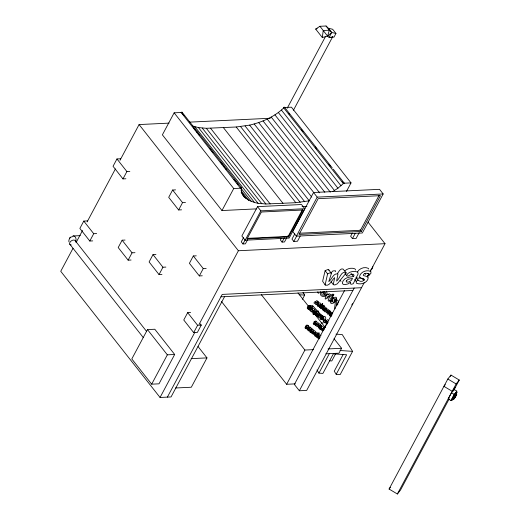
<?xml version="1.0" encoding="UTF-8"?>
<svg xmlns="http://www.w3.org/2000/svg" width="520" height="520" viewBox="0 0 520 520"><rect width="100%" height="100%" fill="white"/><g stroke="black" fill="none" stroke-linecap="round" stroke-linejoin="round"><path stroke-width="0.78" d="M320.846 319.169C325.553 311.317 323.583 325.611 323.128 320.053L322.069 319.221C321.341 320.346 320.06 318.767 321.834 318.663M322.329 318.409C325.072 313.3 327.106 319.085 324.733 320.495M325.995 309.738L325.5 308.62M327.139 323.005L326.307 323.642L325.423 322.459L324.714 322.381L325.637 320.625A0.956 0.773 62.8 0 1 326.183 320.502L327.626 322.017L327.087 322.179L326.463 321.256L325.969 321.49L327.139 323.005L324.818 327.21M313.307 310.408L313.918 310.752L313.671 312.702L315.153 311.942L315.224 309.731L313.307 310.408C312.306 310.986 313.072 316.713 313.612 313.378L314.6 312.871M313.528 314.496L315.01 313.736L315.094 312.618L316.505 311.857M335.654 271.648L335.498 270.79L332.93 270.913L330.817 273.039M337.948 303.056C339.203 301.164 337.298 298.695 335.485 300.827L334.685 307.632L335.069 308.828M356.096 277.387C357.188 280.605 361.666 283.12 364.188 280.014L364.286 279.298L363.707 278.922L360.497 278.135L359.509 277.121C359.769 272.103 366.762 269.269 370.871 271.55L370.949 273.221L370.272 274.021L368.979 274.794L367.991 273.533M322.289 37.492L323.245 30.498L319.937 26.293L315.673 29.081L322.289 37.492L327.574 36.147L331.714 32.474L335.953 33.462L333.99 37.128L329.101 37.369L327.574 36.147L323.245 30.498L329.355 30.206L331.714 32.474L329.101 37.369M337.2 304.909L336.213 305.416L336.707 301.516L335.485 300.827M311.123 307.249C311.812 304.596 306.651 306.092 308.367 306.956A1.099 0.891 62.8 0 1 308.913 307.294C304.668 306.651 309.601 310.863 308.562 308.906A1.391 1.125 62.8 0 1 307.944 308.516C309.387 309.017 311.07 306.858 307.905 306.514M308.334 327.918L306.345 328.419A1.391 1.125 62.8 0 1 305.728 328.022C309.329 328.783 305.832 324.441 306.15 326.463A1.099 0.891 62.8 0 1 306.696 326.807C303.888 325.917 304.805 330.414 307.814 328.341M309.387 305.753L309.4 306.105M313.242 311.019L311.838 311.5A1.391 1.125 62.8 0 1 311.22 311.11C314.821 311.864 311.324 307.522 311.636 309.543A1.099 0.891 62.8 0 1 312.189 309.887C309.374 308.997 310.297 313.495 313.3 311.422M314.327 310.011C314.964 309.094 312.735 307.385 312.676 308.698M312.942 331.572L310.947 332.065A1.391 1.125 62.8 0 1 310.336 331.675C313.937 332.43 310.44 328.088 310.752 330.115A1.099 0.891 62.8 0 1 311.305 330.454C308.49 329.563 309.413 334.061 312.416 331.988M316.505 323.622L314.555 324.292A1.391 1.125 62.8 0 1 313.944 323.895C317.544 324.656 314.048 320.307 314.36 322.335A1.099 0.891 62.8 0 1 314.912 322.673C312.097 321.783 313.014 326.281 316.024 324.214M316.355 323.043C318.448 323.154 315.666 319.748 315.393 321.49M310.525 308.575L310.043 308.146A1.391 1.125 62.8 0 1 309.582 307.899M306.826 328.848L306.767 328.445M312.312 311.928L312.253 311.526M311.428 332.495L311.37 332.092M315.036 324.721L315.022 324.389M307.365 328.49C312.065 325.481 308.412 334.731 307.502 328.998C311.5 332.371 304.831 327.685 308.88 327.574C309.784 325.962 311.968 328.075 311.09 329.361M319.547 327.509C321.458 324.545 323.284 331.253 319.995 329.361C318.942 329.115 319.423 327.132 319.891 328.49C322.738 330.187 318.071 327.204 320.534 327.002M325.111 270.699L322.621 281.275L325.37 285.22C330.103 286.26 331.637 279.858 334.672 277.622L333.288 284.472L334.75 284.993L337.266 283.842L346.184 272.954L345.488 272.149C340.756 271.577 339.736 278.902 336.629 281.093L337.981 273.942C333.294 272.825 331.819 279.468 328.783 281.619L331.403 273.462L328.776 269.834L327.873 269.51L325.111 270.699L327.594 273.851L325.111 284.914M372.873 266.728L372.216 268.697L370.65 270.186M358.085 279.909L356.207 281.405L356.35 283.153C360.613 285.214 368.01 282.874 368.238 277.55L367.185 276.536L363.87 275.704L363.304 275.353L363.376 274.69C364.559 272.877 368.037 272.642 368.979 274.794M367.387 276.159L368.387 276.055L369.343 274.352M331.032 316.433L331.422 316.368M327.574 36.147L329.355 30.206L326.047 26L319.937 26.293M346.522 275.476C348.16 271.687 353.672 270.601 357.266 271.973A5.447 3.042 -38.2 0 1 358.026 274.092L353.236 283.725L351.656 284.206A2.457 1.378 -38.2 0 1 350.396 283.088L350.649 282.25L347.99 283.927L345.144 284.615L343.525 284.459L342.582 283.79L342.342 282.685C343.493 277.829 349.349 276.842 353.541 276.64L354.042 275.314L353.36 274.235L351.201 274.32L347.958 276.159L346.769 275.899L345.033 273.585M240.448 188.208L240.864 188.546L241.696 188.052L182.046 112.19L181.044 112.314L240.448 188.208L241.683 187.967M332.286 167.941L284.719 107.503C284.817 106.684 282.841 107.517 283.731 107.887L343.317 183.593L337.935 188.221L332.657 191.653M312.091 306.521C312.52 305.422 313.43 307.522 312.319 306.976M323.291 291.967L323.369 293.767L324.877 294.561M330.98 313.203L331.026 314.106M322.933 305.89L321.945 306.397L321.256 306.033L321.692 306.904L321.094 307.983L320.508 307.6L320.262 308.067L321.282 308.834L322.303 307.392L324.324 306.43L324.051 306.131L322.569 306.891L322.725 307.541L322.303 307.392M325.208 327.496L323.258 328.705L322.569 328.341L323.005 329.212C321.893 330.083 320.931 331.097 323.07 330.707M333.333 297.791L333.587 297.31L334.204 297.44M323.928 327.815L324.74 327.945M335.218 300.853L334.724 299.786C336.076 298.74 333.821 296.842 333.482 298.805C332.215 296.79 330.993 299.338 332.969 299.819C332.026 303.68 331.474 301.21 330.161 301.49C329.986 304.661 334.334 303.882 334.191 300.788L335.179 300.924M317.831 291.889C317.304 292.584 318.65 293.787 319.098 292.89M324.031 328.913L324.025 328.503A0.812 0.657 62.8 0 0 323.726 328.263L323.258 328.705M319.781 315.699L319.566 314.639M315.4 333.496L315.185 332.436M320.84 305.156C321.698 303.823 319.442 301.73 318.5 303.316M320.684 291.844C318.389 298.851 329.869 297.141 324.252 291.356M323.278 328.38C324.435 326.872 321.23 324.877 321.126 326.878M315.789 333.522L316.953 332.547L318.012 333.476M69.752 238.141L68.9 240.117L68.9 241.839M87.451 220.903L83.785 221.084L79.866 228.417L89.798 241.033L92.729 240.897M120.627 158.776L116.961 158.951L113.041 166.29L122.974 178.906L125.905 178.763M72.975 248.391L60.743 271.297L160.049 397.469L171.047 396.942L224.601 296.634M76.031 242.665L82.531 230.497M87.113 221.91L115.395 168.942M119.984 160.355L139.087 124.566L169.065 123.123M89.798 241.033L93.717 233.701L96.648 233.558M122.974 178.906L126.893 171.567L129.825 171.431M183.976 115.655L181.474 112.476L174.142 112.827L162.39 134.836L221.975 210.542L256.757 208.864M125.053 240.065L122.116 240.208L118.203 247.54L128.128 260.156L131.066 260.019M128.128 260.156L132.048 252.824L134.979 252.681M175.552 189.872L172.62 190.014L168.701 197.347L178.633 209.963L181.565 209.827M155.948 254.469L153.017 254.612L149.103 261.944L159.029 274.56L161.96 274.423M178.633 209.963L182.546 202.631L185.478 202.488M159.029 274.56L162.948 267.228L165.88 267.085M147.478 329.596L131.807 358.943L151.671 384.176L159.003 383.825L174.675 354.478L154.81 329.245L147.478 329.596L167.343 354.829L174.675 354.478M196.248 255.827L193.317 255.97L189.404 263.308L199.329 275.925L202.267 275.782M221.975 210.542L233.727 188.533L241.059 188.175L241.664 192.849L244.205 196.917L248.567 200.194L254.54 202.52L258.05 203.287L265.896 204.003L295.802 202.696L309.244 200.824L249.659 125.119L236.223 126.997L206.31 128.297L198.464 127.582L192.419 125.983M287.248 108.18L325.468 36.602M199.329 275.925L203.249 268.587L206.18 268.444M293.43 110.273L332.793 36.55A3.231 1.651 28.1 0 1 332.547 36.907M190.606 312.514L187.675 312.656L183.761 319.995L193.687 332.611L197.353 332.436L201.272 325.097L200.278 323.837M151.671 384.176L167.343 354.829M257.524 206.642L241.858 235.989L245.167 240.194L289.153 238.076L304.824 208.728L301.516 204.522L257.524 206.642L260.832 210.847L304.824 208.728M243.529 237.679L241.293 241.872L242.951 243.971L245.394 243.854L247.631 239.661M193.687 332.611L197.607 325.273L201.272 325.097M160.049 397.469L194.831 332.339M199.03 324.461L238.394 250.738L385.021 243.685L370.24 271.375M242.951 243.971L245.186 239.779M245.167 240.194L260.832 210.847M167.381 397.118L222.222 294.405L361.517 287.703M198.042 346.535L206.98 357.89L191.308 387.238L175.455 387.998M281.138 238.589L280.397 239.987L282.048 242.093L284.492 241.975L286.735 237.783M282.048 242.093L284.291 237.9M302.536 209.489L288.171 236.386L247.429 238.349M288.587 236.912L302.945 210.015L261.404 212.011L247.039 238.914L288.587 236.912L287.755 235.859M313.553 192.504L292.714 231.53L296.355 236.158L362.336 232.986L383.175 193.953L379.535 189.326L313.553 192.504L317.194 197.125L383.175 193.953M294.762 233.903L291.98 239.103L293.807 241.417L297.466 241.241L300.248 236.035M296.355 236.158L317.194 197.125M293.807 241.417L296.927 235.567M346.476 191.406L351.026 182.884L291.44 107.185L284.719 107.503M302.406 299.332L304.661 295.113L303.004 292.422M352.372 233.031L350.636 236.281L352.456 238.596L356.122 238.42L359.249 232.564M317.226 302.731C316.986 305.507 314.399 305.136 316.206 302.952A0.709 0.572 62.8 0 0 315.881 302.283C313.839 305.325 313.066 301.697 315.738 301.438C316.284 304.148 320.522 300.423 316.947 302.289M352.456 238.596L355.231 233.389M318.708 301.971L317.61 303.972M379.184 195.228L360.464 230.289L298.954 233.246M317.057 313.963C317.48 313.567 319.481 309.972 317.675 311.11M361.374 231.446L380.478 195.669L318.156 198.666L299.058 234.442L361.374 231.446L360.048 229.762M317.044 314.88C318.318 318.182 316.628 313.983 318.032 314.366M321.945 306.397L322.413 305.955A0.812 0.657 62.8 0 1 322.712 306.195L322.569 306.891M324.051 306.131L324.194 305.435A0.812 0.657 62.8 0 0 323.895 305.195L323.427 305.637L322.738 305.272L322.68 305.734M322.797 307.457L324.298 306.657M328.939 296.03L327.288 298.252M323.784 306.625C322.933 307.69 320.976 311.331 323.804 309.25M332.449 295.529L329.069 301.464L328.101 300.397L329.342 297.297L328.048 296.25C321.815 305.5 327.36 288.34 329.888 296.953L331.37 294.794C332.3 296.036 335.192 294.548 332.852 294.028L332.195 294.639M323.115 316.095L321.633 316.856C321.399 319.631 318.806 319.261 320.613 317.083A0.709 0.572 62.8 0 0 320.288 316.407C316.745 320.567 319.442 312.598 320.86 316.667C323.329 313.664 323.778 318.142 321.601 317.993M333.931 294.762C332.228 295.269 332.384 301.828 329.927 300.397M221.54 301.581L286.637 384.287L304.915 350.051L313.683 349.629M321.269 325.267L319.787 326.027C317.077 330.506 319.092 326.567 318.312 325.514C317.174 327.522 316.056 326.918 317.252 324.747C316.453 323.278 315.549 327.178 315.263 325.117C316.147 321.971 317.324 324.675 318.546 324.903A1.001 0.806 62.8 0 1 318.968 325.546L319.014 325.832C320.944 323.778 322.186 325.644 320.067 327.314M330.629 311.409L329.147 312.175C326.437 316.654 328.452 312.715 327.672 311.662C326.534 313.671 325.423 313.066 326.619 310.895C325.812 309.426 324.909 313.32 324.63 311.259C325.507 308.12 326.69 310.824 327.906 311.051A1.001 0.806 62.8 0 1 328.328 311.695L330.128 311.038L330.577 311.305L329.628 313.287M335.309 300.697L334.146 302.647L333.346 302.933M334.724 299.786L336.206 299.026C337.259 298.376 336.05 296.4 335.263 297.486M317.85 333.827L316.036 336.765A0.871 0.702 62.8 0 1 315.75 336.544C313.372 336.187 314.509 331.038 316.589 334.503C317.272 333.469 320.561 331.773 318.071 333.736M316.68 337.22L317.655 335.569A0.956 0.773 62.8 0 1 318.201 335.452C319.657 335.368 319.93 338.462 318.864 336.505C316.745 335.595 320.073 337.714 318.883 338.559L318.63 338.644C317.87 337.876 315.842 337.311 317.668 336.707M319.332 333.06L317.642 336.024M344.65 290.31L294.378 384.456L299.344 390.767L306.677 390.416L364.169 282.737M320.053 337.116L320.06 337.493M299.344 390.767L354.185 288.054M351.774 304.993L352.501 303.628M367.204 277.056L369.103 273.507M335.972 334.146L342.264 334.581L352.586 351.364L340.178 374.595L336.2 374.322L346.645 354.757L333.365 353.841L322.92 373.406L318.942 373.126L329.466 353.418M335.53 353.971L331.799 360.958L329.407 360.796M334.061 338.741L341.575 348.283L338.962 353.178L325.839 353.808M343.213 354.406L334.262 371.176L336.2 374.322M449.248 398.775L400.498 490.074L397.371 494L389.084 489.047L447.844 379.002L450.97 375.076L459.257 380.029L453.434 390.929M450.262 376.409L450.97 375.076M397.371 494L456.125 383.955L459.257 380.029M456.144 392.516L456.872 391.157L454.11 389.506L451.503 392.776L448.24 398.892L450.996 400.543L451.867 399.451M450.996 400.543L454.266 394.426L456.872 391.157M455.481 395.304L456.976 392.509L456.281 392.093L454.2 394.713L451.588 399.601L452.276 400.017L453.109 398.97M452.276 400.017L454.89 395.122L456.976 392.509M454.103 396.916L454.753 395.694L455.449 396.103L453.55 399.49L452.862 399.081M455.182 396.838L456.424 394.68L455.182 396.838L454.493 396.428L455.735 394.264L456.488 394.797L454.142 398.554M455.735 394.264L454.493 396.428M456.06 394.056L454.428 397.118L455.117 397.527L456.749 394.472L456.06 394.056L455.8 394.387M357.454 271.928C359.463 268.307 364.715 266.396 368.387 268.392L368.706 269.055M318.728 315.367L318.611 314.418L317.428 313.573A0.956 0.773 62.8 0 0 316.882 313.69L315.906 315.341L318.11 316.68L318.344 315.861L317.375 314.346L318.604 315.38L320.353 314.327L318.909 312.806A0.956 0.773 62.8 0 0 318.364 312.93L318.091 313.274M322.816 309.764L323.999 310.999L324.532 310.303L323.525 308.581L324.747 309.615L326.45 308.737L326.242 307.886L325.052 307.041A0.956 0.773 62.8 0 0 324.506 307.164L324.233 307.502M313.709 331.071L313.983 330.726A0.956 0.773 62.8 0 1 314.529 330.603L315.971 332.124L314.223 333.177L312.995 332.15L313.957 333.658L313.729 334.477L311.526 333.138L312.5 331.487A0.956 0.773 62.8 0 1 313.047 331.37L314.23 332.215L314.346 333.164M318.858 335.153L319.137 334.809A0.956 0.773 62.8 0 1 319.683 334.685L321.016 335.764M326.423 295.347L327.184 293.325L326.346 291.181M330.421 312.761L331.519 312.182L332.735 313.151M337.324 273.598C338.845 272.006 340.119 268.164 343.005 268.996L346.184 272.954M320.58 292.13L320.177 292.481M316.186 302.64L315.503 302.425M320.6 316.764L320.086 316.791M317.382 324.851L316.752 324.76M69.895 237.946L71.123 236.821M182.013 112.541L182.046 112.19M326.697 309.4L327.567 308.932L328.406 309.875L326.963 310.947M317.33 323.258L318.208 322.784L319.046 323.726L317.603 324.798M69.459 238.531L70.18 237.562M318.825 325.995L318.142 325.78M316.121 301.074L317.031 300.586L317.935 301.782M320.534 315.204L321.438 314.717L322.342 315.906M445.269 384.657L443.924 386.341L452.212 391.293L455.338 387.368M454.753 395.694L454.493 396.019L455.188 396.435L455.449 396.103M456.488 394.797L456.749 394.472M453.55 399.49L455.117 397.527M389.084 489.047L390.423 487.363M336.525 300.333L336.759 299.631L336.206 299.026M332.046 314.574L331.988 315.036M328.036 322.166L328.406 322.147M308.074 328.62L308.867 328.497L309.153 329.472L308.074 328.62L309.062 328.107M324.877 309.601L324.76 308.653L323.57 307.801A0.956 0.773 62.8 0 0 323.024 307.925L322.764 308.074M331.643 300.722L332.221 300.476L332.611 301.21M323.18 329.173L323.193 329.894M319.144 338.741L319.495 338.819M326.969 320.008L327.119 319.858A0.956 0.773 62.8 0 1 327.665 319.742L328.848 320.587M320.86 316.667L321.633 316.856M249.659 125.119C262.275 122.109 274.768 116.753 284.108 107.536M328.38 311.974L329.147 312.175M319.014 325.832L319.787 326.027M344.916 270.751C347.51 268.495 351.553 267.495 354.783 268.82A5.447 3.042 -38.2 0 1 355.557 270.069M313.671 312.702C315.484 310.154 316.459 313.313 313.612 313.378M315.153 311.942C316.134 309.81 318.487 311.779 315.588 312.228M336.213 305.416L337.928 304.07M327.594 273.851L330.356 272.668L331.26 272.987M322.478 318.825L323.44 318.078L323.271 319.456L322.478 318.825L323.466 318.318M328.263 294.19L329.608 293.846L331.091 295.113M307.84 308.132L308.828 307.619M307.814 308.243L308.802 307.736M308.984 308.932L310.466 308.172M311.175 309.108L312.656 308.347M311.233 309.536L312.221 309.03M321.172 306.156L322.673 305.357M330.74 301.236L332.221 300.476M320.574 307.613L321.562 307.106M313.768 313.437L315.25 312.676M323.362 308.789L324.35 308.282M324.422 309.433L326.358 308.841M317.213 314.555L318.201 314.048M305.682 326.027C306.618 323.479 310.492 326.664 308.146 327.171M313.898 321.9L315.38 321.132M305.747 326.456L306.735 325.949M320.853 319.059L322.335 318.298M305.597 327.756L306.586 327.243M313.807 323.622L314.795 323.115M323.707 321.328L325.189 320.567M325.969 321.49L326.957 320.976M310.291 329.673C311.226 327.125 315.101 330.311 312.748 330.824M310.2 331.403L311.188 330.896M322.478 328.464L323.986 327.659M313.898 332.995L314.886 332.488M321.887 329.921L323.369 329.16M328.445 310.187L329.387 310.284A1.001 0.806 62.8 0 1 329.81 310.934L329.862 311.214M319.085 324.038L320.028 324.142A1.001 0.806 62.8 0 1 320.45 324.786L320.495 325.065M311.22 309.68L312.351 307.71L311.864 307.177M315.01 313.736L314.386 313.255M360.64 277.829L358.832 278.252L356.688 277.908M325.904 295.744L324.642 295.925M322.803 328.874L322.179 328.945M315.673 29.081L317.155 28.639M327.346 323.648L327.106 324.123M307.827 306.209L312.618 305.597L321.094 315.133M321.061 323.102L325.851 322.485M320.209 314.606L319.761 314.438M315.829 332.404L315.38 332.235M316.459 323.55L316.036 323.525A1.391 1.125 62.8 0 1 315.425 323.135M308.25 327.678L307.827 327.659A1.391 1.125 62.8 0 1 307.365 327.405M312.851 331.331L312.429 331.305A1.391 1.125 62.8 0 1 311.818 330.909M310.739 307.684L310.362 307.664M189.312 122.148L270.322 118.255M351.026 182.884L344.305 183.209C342.57 184.587 343.343 182.006 344.305 183.209L333.288 169.214M302.062 206.687L306.917 206.453M73.288 235.969L80.327 235.631M367.627 275.386L369.096 275.314M220.935 296.816L352.904 290.466M328.022 348.94L341.575 348.283M191.126 358.651L206.98 357.89M286.637 384.287L295.276 383.871M309.992 329.933L310.317 329.947M299.163 294.736L304.661 295.113M339.996 350.493L352.586 351.364M321.854 304.454C323.173 304.726 321.438 307.911 320.723 306.56M326.047 26L328.406 28.269L332.637 29.256L335.953 33.462M310.128 327.613L310.538 327.938M447.844 379.002L456.125 383.955M455.475 394.589L456.163 395.005M451.503 392.776L454.266 394.426M454.2 394.713L454.89 395.122M454.493 396.832L455.182 397.241M319.963 335.446L320.346 335.738M364.702 273.383L365.755 274.397M340.1 280.631L341.042 281.3M323.875 329.199L324.103 329.764L323.615 329.693M321.113 328.244L321.477 328.594M322.166 304.109C323.472 305.091 322.381 302.464 322.094 303.953M324.798 319.306L325.858 320.495M328.406 28.269L331.714 32.474M288.62 113.263L289.62 114.53M301.639 129.798L303.141 131.709M315.153 146.978L316.654 148.889M328.673 164.151L330.174 166.062M342.193 181.331L343.694 183.242M281.424 110.065L341.003 185.77M367.972 222.02L385.021 243.685M278.35 112.515L337.935 188.221M274.931 114.855L334.516 190.554M271.213 117.052L330.298 192.12M267.228 119.08L324.812 192.244M263.036 120.926L319.611 192.816M258.674 122.558L313.749 192.536M254.196 123.962L311.779 197.125M245.115 126.016L304.7 201.721M363.194 278.752L364.188 280.014M361.777 278.031L363.766 280.553M240.617 126.646L300.203 202.352M236.223 126.997L295.802 202.696M351.059 273.488L353.541 276.64M354.718 279.513L356.207 281.405M223.392 127.608L282.978 203.314M210.561 128.226L270.147 203.931M330.993 281.658L333.476 284.817M206.31 128.297L265.896 204.003M202.267 128.083L261.846 203.781M198.464 127.582L258.05 203.287M194.961 126.815L254.54 202.52M193.492 127.738L195.494 130.286M196.495 131.56L197.496 132.828M198.497 134.102L199.498 135.376M210.015 148.733L211.016 150.007M212.017 151.281L213.018 152.555M220.525 162.097L222.528 164.638M223.535 165.912L224.536 167.186M225.537 168.454L226.538 169.728M234.046 179.27L236.047 181.818M237.049 183.086L238.05 184.359M240.858 188.123L251.368 201.481M241.059 190.651L248.567 200.194M241.163 192.303L246.175 198.666M242.203 194.376L244.205 196.917M174.142 112.827L233.727 188.533M298.006 292.936L308.522 306.293M309.524 307.567L310.525 308.841M314.535 313.931L325.046 327.288M139.087 124.566L238.394 250.738M261.352 294.697L304.915 350.051M172.62 190.014L182.546 202.631M116.961 158.951L126.893 171.567M193.317 255.97L203.249 268.587M153.017 254.612L162.948 267.228M187.675 312.656L197.607 325.273M122.116 240.208L132.048 252.824M83.785 221.084L93.717 233.701M75.322 240.864L146.66 331.5M69.764 244.153L143.37 337.682M317.005 369.98L318.942 373.126M328.776 269.834L328.919 270.303M308.302 326.313L308.178 326.04A1.099 0.891 62.8 0 0 308.029 325.904M317.506 301.659A0.709 0.572 62.8 0 1 317.603 301.828M310.245 306.391A1.099 0.891 62.8 0 1 310.394 306.534M315.842 321.575A1.099 0.891 62.8 0 1 316.05 321.653M312.234 329.349A1.099 0.891 62.8 0 1 312.442 329.427M307.632 325.702A1.099 0.891 62.8 0 1 307.834 325.78M332.124 37.148A3.231 1.651 28.1 0 1 330.856 37.206M71.234 244.959A3.237 2.028 -33.2 0 1 69.739 242.821A3.237 2.028 -33.2 0 1 72.885 240.162A3.237 2.028 -33.2 0 1 75.465 241.391M71.805 237.094A3.237 2.301 81.2 0 1 75.036 236.724A3.237 2.301 81.2 0 1 75.647 241.261M316.882 304.428C318.825 311.077 321.328 300.521 316.882 304.428M328.803 313.872C330.746 320.515 333.255 309.959 328.803 313.872M313.391 333.541C312.449 334.646 312.338 331.312 313.391 333.541M318.546 337.623C317.603 338.728 317.493 335.394 318.546 337.623M323.914 309.978C322.978 311.084 322.868 307.749 323.914 309.978M326.528 322.68C325.585 323.778 325.475 320.444 326.528 322.68M321.386 328.231L321.341 328.484C319.163 327.724 321.243 326.709 321.386 328.231M310.655 307.125C310.752 308.861 312.104 306.631 310.655 307.125M320.645 304.401C320.743 306.137 322.088 303.908 320.645 304.401M317.577 304.525L317.616 305.428L318.617 305.708L318.753 304.577L318.006 304.181L317.577 304.525M321.808 292.728L321.887 294.534L322.849 295.295L323.882 295.1C325.065 294.119 324.2 291.896 322.66 292.038L321.808 292.728M329.498 313.969L329.543 314.867L330.538 315.153L330.681 314.022L329.927 313.625L329.498 313.969M346.398 280.774L346.184 281.411L346.775 282.159L348.868 281.97L351.273 280.456L352.56 278.467L348.283 279.214L346.398 280.774M315.055 334.418L315.263 335.517L316.082 335.446A0.767 0.624 62.8 0 0 316.245 334.575L315.705 334.081L315.055 334.418M309.309 309.764C310.44 312.728 311.682 304.291 309.309 309.764M319.293 307.041C320.431 310.005 321.672 301.567 319.293 307.041M314.938 314.223C315.945 317.668 318.292 306.3 314.938 314.223"/></g></svg>
